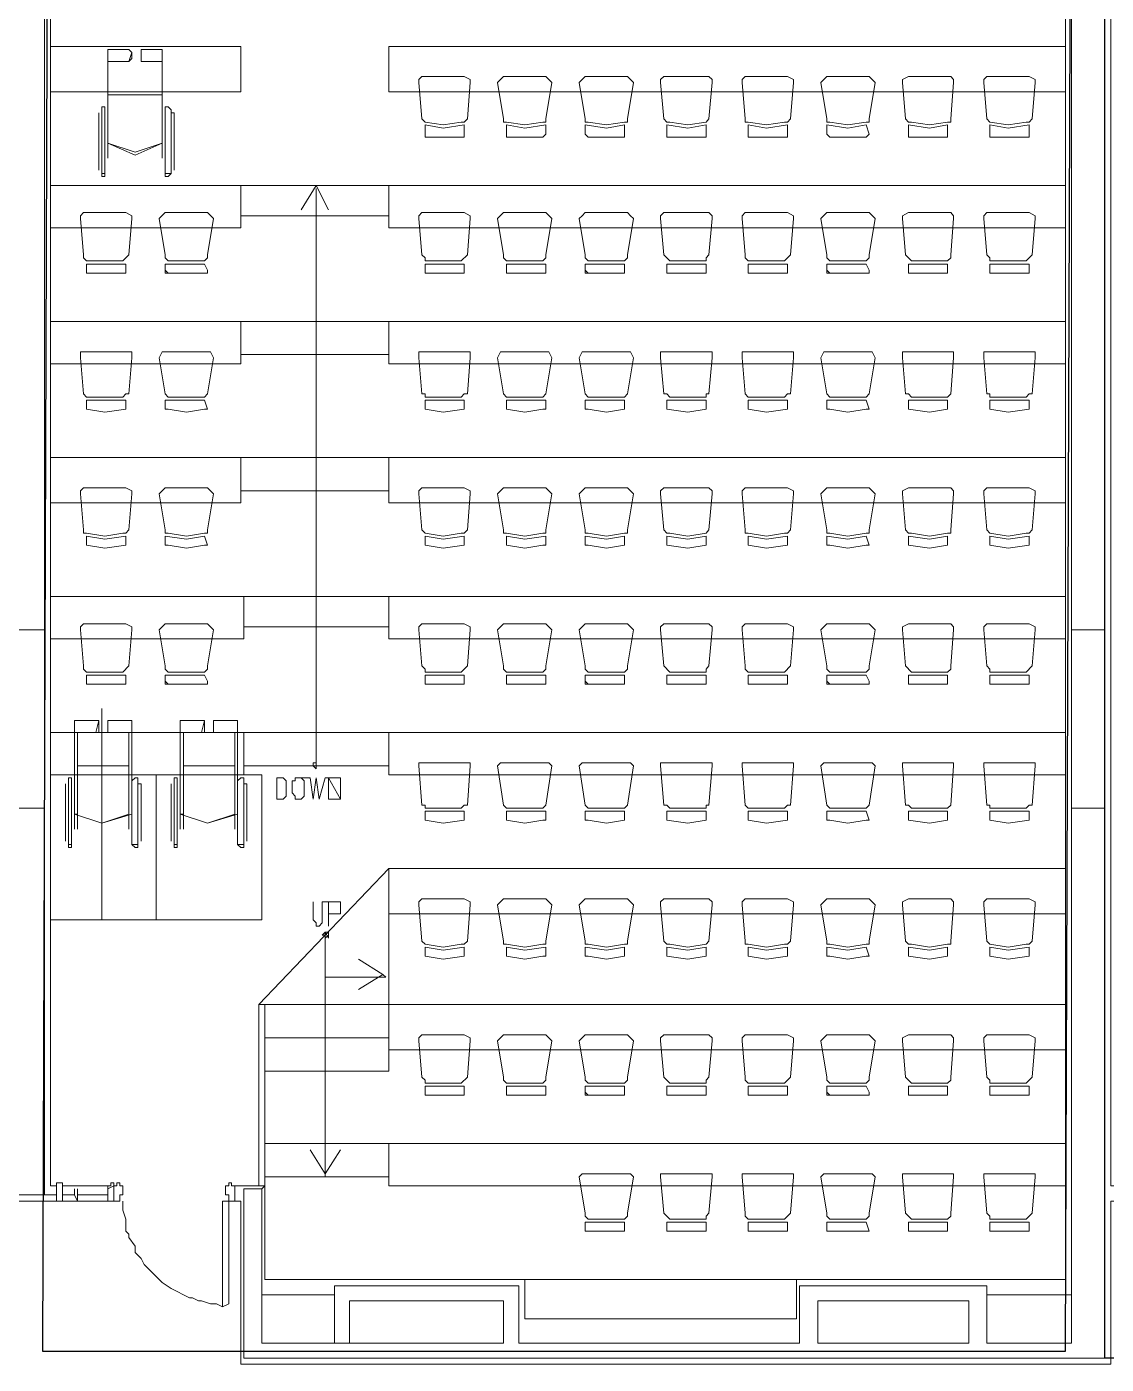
# Model space of a CAD drawing. Header units: metres. Extents: x 3 to 116, y 0 to 119.
# Drawn here: x 15.37 to 24.52, y 28.38 to 39.7 of the extents above; entities that cross this region are included whole.
import ezdxf

# ---------------------------------------------------------------- set-up
doc = ezdxf.new("R2010")
doc.units = ezdxf.units.M
doc.layers.add('PDF_Geometry', color=7, linetype='Continuous', transparency=0.8)

msp = doc.modelspace()

# ---------------------------------------------------------------- linework, layer by layer
for points in [[(15.507, 28.492), (24.172, 28.492), (24.222, 42.913), (15.557, 42.913)], [(24.504, 42.913), (33.534, 42.913), (33.534, 28.433), (24.504, 28.433)]]:
    msp.add_lwpolyline(points, close=True)
at = {"layer": 'PDF_Geometry', "lineweight": 5}
for points in [[(15.14, 29.891), (15.14, 29.763), (15.14, 29.917), (15.089, 29.917), (15.089, 29.763), (15.14, 29.763), (15.14, 29.891), (15.192, 29.891), (15.14, 29.891), (15.14, 29.763), (15.192, 29.763), (15.627, 29.763), (15.627, 29.891), (15.575, 29.891), (15.575, 42.094), (15.575, 42.222), (15.575, 42.094), (15.627, 42.094), (15.627, 42.248), (15.601, 42.248), (15.601, 42.222), (15.575, 42.222)], [(17.187, 29.763), (17.187, 28.382), (24.555, 28.382), (24.555, 29.763), (24.657, 29.763), (24.657, 29.917), (24.606, 29.917), (24.606, 29.763), (24.606, 29.891), (24.555, 29.891), (24.555, 42.094), (24.555, 42.222), (24.555, 42.094), (24.632, 42.094), (24.632, 42.222), (24.606, 42.222), (24.606, 42.248), (24.58, 42.248), (24.58, 42.222), (24.555, 42.222)], [(15.524, 34.599), (15.524, 41.736)], [(24.222, 41.736), (24.222, 34.599)], [(24.504, 34.599), (24.504, 41.736)], [(18.645, 28.433), (18.799, 28.433), (17.213, 28.433), (17.213, 29.866), (17.366, 29.866), (17.392, 29.891), (17.392, 29.098), (21.894, 29.098), (24.171, 29.098), (24.171, 40.969), (23.941, 41.122)], [(16.24, 39.408), (16.266, 39.434), (16.266, 39.485), (16.24, 39.51), (16.061, 39.51), (16.061, 39.485), (16.061, 39.408), (16.24, 39.408), (16.266, 39.485), (16.266, 39.434)], [(16.343, 39.408), (16.343, 39.51), (16.522, 39.51), (16.522, 39.485)], [(16.061, 38.692), (16.061, 38.589), (16.061, 38.717), (16.292, 38.615), (16.522, 38.717), (16.522, 38.589), (16.522, 39.408), (16.522, 39.485), (16.522, 39.408), (16.343, 39.408), (16.343, 39.485)], [(16.061, 38.589), (16.061, 39.408), (16.061, 38.717), (16.292, 38.641), (16.522, 38.717), (16.522, 38.589), (16.522, 38.692)], [(16.522, 38.717), (16.522, 39.408)], [(20.794, 38.896), (20.82, 38.896), (20.794, 38.896), (20.769, 38.922), (20.743, 39.229), (20.743, 39.255), (20.769, 39.28), (21.152, 39.28), (21.178, 39.255), (21.178, 39.229), (21.152, 38.922), (21.127, 38.896), (20.973, 38.871), (20.82, 38.896)], [(21.459, 38.896), (21.485, 38.896), (21.459, 38.896), (21.459, 38.922), (21.434, 39.229), (21.434, 39.255), (21.459, 39.28), (21.817, 39.28), (21.869, 39.255), (21.869, 39.229), (21.843, 38.922), (21.817, 38.896), (21.792, 38.896), (21.638, 38.871), (21.485, 38.896)], [(22.15, 38.896), (22.176, 38.896), (22.15, 38.896), (22.15, 38.922), (22.099, 39.229), (22.15, 39.28), (22.508, 39.28), (22.559, 39.229), (22.508, 38.922), (22.508, 38.896), (22.483, 38.896), (22.329, 38.871), (22.176, 38.896)], [(22.841, 38.896), (22.866, 38.896), (22.841, 38.896), (22.815, 38.922), (22.79, 39.229), (22.79, 39.255), (22.841, 39.28), (23.199, 39.28), (23.224, 39.255), (23.224, 39.229), (23.199, 38.922), (23.199, 38.896), (23.173, 38.896), (23.02, 38.871), (22.866, 38.896)], [(16.522, 39.127), (16.061, 39.127)], [(15.985, 38.973), (15.985, 38.487), (15.985, 38.973)], [(16.547, 38.461), (16.547, 38.436), (16.573, 38.436), (16.599, 38.461), (16.599, 38.973), (16.624, 38.973), (16.624, 38.487)], [(16.599, 38.973), (16.599, 38.973)], [(19.08, 38.871), (19.08, 38.794), (19.08, 38.871), (18.901, 38.845), (18.748, 38.871), (18.748, 38.768), (18.748, 38.794), (18.748, 38.768), (19.08, 38.768), (19.08, 38.794), (19.08, 38.768)], [(19.771, 38.871), (19.771, 38.794), (19.771, 38.871), (19.592, 38.845), (19.438, 38.871), (19.438, 38.768), (19.438, 38.794), (19.438, 38.768), (19.745, 38.768), (19.771, 38.794), (19.745, 38.768)], [(20.436, 38.871), (20.436, 38.794), (20.436, 38.871), (20.283, 38.845), (20.103, 38.871), (20.103, 38.794), (20.129, 38.768), (20.103, 38.794), (20.129, 38.768), (20.436, 38.768), (20.436, 38.794), (20.436, 38.768)], [(21.127, 38.871), (21.127, 38.794), (21.127, 38.871), (20.973, 38.845), (20.794, 38.871), (20.794, 38.768), (20.794, 38.794), (20.794, 38.768), (21.127, 38.768), (21.127, 38.794), (21.127, 38.768)], [(21.817, 38.871), (21.817, 38.794), (21.817, 38.871), (21.638, 38.845), (21.485, 38.871), (21.485, 38.768), (21.485, 38.794), (21.485, 38.768), (21.817, 38.768), (21.817, 38.794), (21.817, 38.768)], [(22.483, 38.871), (22.508, 38.794), (22.483, 38.871), (22.329, 38.845), (22.15, 38.871), (22.15, 38.794), (22.176, 38.768), (22.15, 38.794), (22.176, 38.768), (22.483, 38.768), (22.508, 38.794), (22.483, 38.768)], [(23.173, 38.871), (23.173, 38.794), (23.173, 38.871), (23.02, 38.845), (22.841, 38.871), (22.841, 38.768), (22.841, 38.794), (22.841, 38.768), (23.173, 38.768), (23.173, 38.794), (23.173, 38.768)], [(23.864, 38.871), (23.864, 38.794), (23.864, 38.871), (23.685, 38.845), (23.531, 38.871), (23.531, 38.768), (23.531, 38.794), (23.531, 38.768), (23.864, 38.768), (23.864, 38.794), (23.864, 38.768)], [(16.522, 38.717), (16.522, 38.717)], [(16.061, 38.589), (16.061, 38.589)], [(15.985, 38.487), (15.985, 38.487)], [(16.01, 38.461), (16.01, 38.436), (16.036, 38.436), (16.036, 38.461)], [(16.599, 38.487), (16.599, 38.487)], [(15.575, 38.359), (15.575, 38.001), (17.187, 38.001), (17.187, 38.359), (17.187, 38.103), (18.441, 38.103), (18.441, 38.359), (17.187, 38.359), (15.575, 38.359), (24.171, 38.359)], [(17.699, 38.154), (17.827, 38.359), (17.929, 38.154)], [(17.827, 38.334), (17.827, 33.447)], [(16.215, 37.694), (16.215, 37.643), (16.215, 37.694), (15.882, 37.694), (15.882, 37.617), (15.882, 37.643), (15.882, 37.617), (16.215, 37.617), (16.215, 37.643), (16.215, 37.617)], [(16.88, 37.694), (16.906, 37.643), (16.88, 37.694), (16.547, 37.694), (16.547, 37.617), (16.573, 37.617), (16.547, 37.617), (16.547, 37.643), (16.573, 37.617), (16.906, 37.617), (16.906, 37.643), (16.906, 37.617), (16.88, 37.617)], [(19.08, 37.694), (19.08, 37.643), (19.08, 37.694), (18.748, 37.694), (18.748, 37.617), (18.748, 37.643), (18.748, 37.617), (19.08, 37.617), (19.08, 37.643), (19.08, 37.617)], [(19.771, 37.694), (19.771, 37.643), (19.771, 37.694), (19.438, 37.694), (19.438, 37.617), (19.438, 37.643), (19.438, 37.617), (19.771, 37.617), (19.771, 37.643), (19.771, 37.617), (19.745, 37.617)], [(20.436, 37.694), (20.436, 37.643), (20.436, 37.694), (20.103, 37.694), (20.103, 37.617), (20.129, 37.617), (20.103, 37.617), (20.103, 37.643), (20.129, 37.617), (20.436, 37.617), (20.436, 37.643), (20.436, 37.617)], [(21.127, 37.694), (21.127, 37.643), (21.127, 37.694), (20.794, 37.694), (20.794, 37.617), (20.794, 37.643), (20.794, 37.617), (21.127, 37.617), (21.127, 37.643), (21.127, 37.617)], [(21.817, 37.694), (21.817, 37.643), (21.817, 37.694), (21.485, 37.694), (21.485, 37.617), (21.485, 37.643), (21.485, 37.617), (21.817, 37.617), (21.817, 37.643), (21.817, 37.617)], [(22.483, 37.694), (22.508, 37.643), (22.483, 37.694), (22.15, 37.694), (22.15, 37.617), (22.176, 37.617), (22.15, 37.617), (22.15, 37.643), (22.176, 37.617), (22.508, 37.617), (22.508, 37.643), (22.508, 37.617), (22.483, 37.617)], [(23.173, 37.694), (23.173, 37.643), (23.173, 37.694), (22.841, 37.694), (22.841, 37.617), (22.841, 37.643), (22.841, 37.617), (23.173, 37.617), (23.173, 37.643), (23.173, 37.617)], [(23.864, 37.694), (23.864, 37.643), (23.864, 37.694), (23.531, 37.694), (23.531, 37.617), (23.531, 37.643), (23.531, 37.617), (23.864, 37.617), (23.864, 37.643), (23.864, 37.617)], [(24.171, 37.208), (15.575, 37.208), (17.187, 37.208), (18.441, 37.208), (18.441, 36.927), (17.187, 36.927), (17.187, 37.208), (17.187, 36.85), (15.575, 36.85), (15.575, 37.208)], [(18.748, 36.594), (18.748, 36.568), (18.748, 36.594), (18.722, 36.594), (18.696, 36.901), (18.696, 36.952), (19.131, 36.952), (19.131, 36.901), (19.106, 36.594), (19.08, 36.594), (19.055, 36.568), (18.748, 36.568)], [(16.215, 36.543), (16.215, 36.466), (16.215, 36.543), (15.882, 36.543), (15.882, 36.466), (16.036, 36.44), (16.215, 36.466)], [(16.88, 36.543), (16.906, 36.466), (16.88, 36.543), (16.547, 36.543), (16.547, 36.466), (16.573, 36.466), (16.547, 36.466), (16.573, 36.466), (16.727, 36.44), (16.88, 36.466), (16.906, 36.466), (16.88, 36.466)], [(19.08, 36.543), (19.08, 36.466), (19.08, 36.543), (18.748, 36.543), (18.748, 36.466), (18.901, 36.44), (19.08, 36.466)], [(19.771, 36.543), (19.771, 36.466), (19.771, 36.543), (19.438, 36.543), (19.438, 36.466), (19.592, 36.44), (19.745, 36.466), (19.771, 36.466), (19.745, 36.466)], [(20.436, 36.543), (20.436, 36.466), (20.436, 36.543), (20.103, 36.543), (20.103, 36.466), (20.129, 36.466), (20.103, 36.466), (20.129, 36.466), (20.283, 36.44), (20.436, 36.466)], [(21.127, 36.543), (21.127, 36.466), (21.127, 36.543), (20.794, 36.543), (20.794, 36.466), (20.973, 36.44), (21.127, 36.466)], [(21.817, 36.543), (21.817, 36.466), (21.817, 36.543), (21.485, 36.543), (21.485, 36.466), (21.638, 36.44), (21.817, 36.466)], [(22.483, 36.543), (22.508, 36.466), (22.483, 36.543), (22.15, 36.543), (22.15, 36.466), (22.176, 36.466), (22.15, 36.466), (22.176, 36.466), (22.329, 36.44), (22.483, 36.466), (22.508, 36.466), (22.483, 36.466)], [(23.173, 36.543), (23.173, 36.466), (23.173, 36.543), (22.841, 36.543), (22.841, 36.466), (23.02, 36.44), (23.173, 36.466)], [(23.864, 36.543), (23.864, 36.466), (23.864, 36.543), (23.531, 36.543), (23.531, 36.466), (23.685, 36.44), (23.864, 36.466)], [(15.575, 36.057), (15.575, 35.673), (17.187, 35.673), (17.187, 36.057), (17.187, 35.775), (18.441, 35.775), (18.441, 36.057), (17.187, 36.057), (15.575, 36.057), (24.171, 36.057)], [(16.547, 35.417), (16.573, 35.417), (16.547, 35.417), (16.547, 35.443), (16.496, 35.75), (16.547, 35.801), (16.906, 35.801), (16.957, 35.75), (16.906, 35.443), (16.906, 35.417), (16.88, 35.417), (16.727, 35.392), (16.573, 35.417)], [(19.413, 35.417), (19.438, 35.417), (19.413, 35.417), (19.413, 35.443), (19.362, 35.75), (19.413, 35.801), (19.771, 35.801), (19.822, 35.75), (19.771, 35.443), (19.771, 35.417), (19.745, 35.417), (19.592, 35.392), (19.438, 35.417)], [(20.103, 35.417), (20.129, 35.417), (20.103, 35.417), (20.103, 35.443), (20.052, 35.75), (20.078, 35.775), (20.103, 35.801), (20.462, 35.801), (20.487, 35.775), (20.513, 35.75), (20.462, 35.443), (20.462, 35.417), (20.436, 35.417), (20.283, 35.392), (20.129, 35.417)], [(20.794, 35.417), (20.82, 35.417), (20.794, 35.417), (20.769, 35.443), (20.743, 35.75), (20.743, 35.775), (20.769, 35.801), (21.152, 35.801), (21.178, 35.775), (21.178, 35.75), (21.152, 35.443), (21.127, 35.417), (20.973, 35.392), (20.82, 35.417)], [(21.459, 35.417), (21.485, 35.417), (21.459, 35.417), (21.459, 35.443), (21.434, 35.75), (21.434, 35.775), (21.459, 35.801), (21.817, 35.801), (21.869, 35.775), (21.869, 35.75), (21.843, 35.443), (21.817, 35.417), (21.792, 35.417), (21.638, 35.392), (21.485, 35.417)], [(16.215, 35.392), (16.215, 35.315), (16.215, 35.392), (16.036, 35.366), (15.882, 35.392), (15.882, 35.315), (16.036, 35.289), (16.215, 35.315)], [(16.88, 35.392), (16.906, 35.315), (16.88, 35.392), (16.727, 35.366), (16.547, 35.392), (16.547, 35.315), (16.573, 35.315), (16.547, 35.315), (16.573, 35.315), (16.727, 35.289), (16.88, 35.315), (16.906, 35.315), (16.88, 35.315)], [(19.08, 35.392), (19.08, 35.315), (19.08, 35.392), (18.901, 35.366), (18.748, 35.392), (18.748, 35.315), (18.901, 35.289), (19.08, 35.315)], [(19.771, 35.392), (19.771, 35.315), (19.771, 35.392), (19.592, 35.366), (19.438, 35.392), (19.438, 35.315), (19.592, 35.289), (19.745, 35.315), (19.771, 35.315), (19.745, 35.315)], [(20.436, 35.392), (20.436, 35.315), (20.436, 35.392), (20.283, 35.366), (20.103, 35.392), (20.103, 35.315), (20.129, 35.315), (20.103, 35.315), (20.129, 35.315), (20.283, 35.289), (20.436, 35.315)], [(21.127, 35.392), (21.127, 35.315), (21.127, 35.392), (20.973, 35.366), (20.794, 35.392), (20.794, 35.315), (20.973, 35.289), (21.127, 35.315)], [(21.817, 35.392), (21.817, 35.315), (21.817, 35.392), (21.638, 35.366), (21.485, 35.392), (21.485, 35.315), (21.638, 35.289), (21.817, 35.315)], [(22.483, 35.392), (22.508, 35.315), (22.483, 35.392), (22.329, 35.366), (22.15, 35.392), (22.15, 35.315), (22.176, 35.315), (22.15, 35.315), (22.176, 35.315), (22.329, 35.289), (22.483, 35.315), (22.508, 35.315), (22.483, 35.315)], [(23.173, 35.392), (23.173, 35.315), (23.173, 35.392), (23.02, 35.366), (22.841, 35.392), (22.841, 35.315), (23.02, 35.289), (23.173, 35.315)], [(23.864, 35.392), (23.864, 35.315), (23.864, 35.392), (23.685, 35.366), (23.531, 35.392), (23.531, 35.315), (23.685, 35.289), (23.864, 35.315)], [(24.171, 34.88), (15.575, 34.88), (17.213, 34.88), (18.441, 34.88), (18.441, 34.624), (17.213, 34.624), (17.213, 34.88), (17.213, 34.522), (15.575, 34.522), (15.575, 34.88)], [(16.215, 34.215), (16.215, 34.164), (16.215, 34.215), (15.882, 34.215), (15.882, 34.138), (15.882, 34.164), (15.882, 34.138), (16.215, 34.138), (16.215, 34.164), (16.215, 34.138)], [(16.88, 34.215), (16.906, 34.164), (16.88, 34.215), (16.547, 34.215), (16.547, 34.138), (16.573, 34.138), (16.547, 34.138), (16.547, 34.164), (16.573, 34.138), (16.906, 34.138), (16.906, 34.164), (16.906, 34.138), (16.88, 34.138)], [(19.08, 34.215), (19.08, 34.164), (19.08, 34.215), (18.748, 34.215), (18.748, 34.138), (18.748, 34.164), (18.748, 34.138), (19.08, 34.138), (19.08, 34.164), (19.08, 34.138)], [(19.771, 34.215), (19.771, 34.164), (19.771, 34.215), (19.438, 34.215), (19.438, 34.138), (19.438, 34.164), (19.438, 34.138), (19.771, 34.138), (19.771, 34.164), (19.771, 34.138), (19.745, 34.138)], [(20.436, 34.215), (20.436, 34.164), (20.436, 34.215), (20.103, 34.215), (20.103, 34.138), (20.129, 34.138), (20.103, 34.138), (20.103, 34.164), (20.129, 34.138), (20.436, 34.138), (20.436, 34.164), (20.436, 34.138)], [(21.127, 34.215), (21.127, 34.164), (21.127, 34.215), (20.794, 34.215), (20.794, 34.138), (20.794, 34.164), (20.794, 34.138), (21.127, 34.138), (21.127, 34.164), (21.127, 34.138)], [(21.817, 34.215), (21.817, 34.164), (21.817, 34.215), (21.485, 34.215), (21.485, 34.138), (21.485, 34.164), (21.485, 34.138), (21.817, 34.138), (21.817, 34.164), (21.817, 34.138)], [(22.483, 34.215), (22.508, 34.164), (22.483, 34.215), (22.15, 34.215), (22.15, 34.138), (22.176, 34.138), (22.15, 34.138), (22.15, 34.164), (22.176, 34.138), (22.508, 34.138), (22.508, 34.164), (22.508, 34.138), (22.483, 34.138)], [(23.173, 34.215), (23.173, 34.164), (23.173, 34.215), (22.841, 34.215), (22.841, 34.138), (22.841, 34.164), (22.841, 34.138), (23.173, 34.138), (23.173, 34.164), (23.173, 34.138)], [(23.864, 34.215), (23.864, 34.164), (23.864, 34.215), (23.531, 34.215), (23.531, 34.138), (23.531, 34.164), (23.531, 34.138), (23.864, 34.138), (23.864, 34.164), (23.864, 34.138)], [(16.01, 33.933), (16.01, 32.143)], [(16.24, 33.831), (16.061, 33.831), (16.061, 33.729), (16.266, 33.729), (16.266, 33.831), (16.266, 33.729), (16.266, 32.91), (16.266, 33.038), (16.01, 32.961), (15.78, 33.038)], [(15.959, 33.729), (15.985, 33.729), (15.985, 33.831), (15.959, 33.831), (15.806, 33.831), (15.78, 33.831), (15.78, 33.729), (15.959, 33.729), (15.985, 33.831), (15.985, 33.754)], [(16.061, 33.831), (16.061, 33.729)], [(16.24, 33.831), (16.266, 33.831), (16.24, 33.831)], [(16.675, 33.038), (16.906, 32.961), (17.161, 33.038), (17.161, 32.91), (17.161, 33.729), (17.161, 33.831), (17.161, 33.729), (16.957, 33.729), (16.957, 33.831), (17.136, 33.831), (17.161, 33.831)], [(16.854, 33.729), (16.88, 33.729), (16.88, 33.831), (16.854, 33.831), (16.701, 33.831), (16.675, 33.831), (16.675, 33.729), (16.854, 33.729), (16.88, 33.831), (16.88, 33.754)], [(16.957, 33.831), (16.957, 33.729)], [(15.575, 33.729), (15.575, 33.371), (17.213, 33.371), (17.213, 33.729), (17.213, 33.447), (18.441, 33.447), (18.441, 33.729), (17.213, 33.729), (15.575, 33.729), (24.171, 33.729)], [(15.806, 33.729), (15.806, 33.038), (15.78, 33.038), (16.01, 32.961), (16.24, 33.038), (16.24, 32.91), (16.24, 33.038), (16.24, 33.729)], [(15.78, 32.91), (15.78, 33.729)], [(16.701, 33.729), (16.701, 33.038), (16.675, 33.038), (16.906, 32.961), (17.136, 33.038), (17.136, 32.91), (17.136, 33.038), (17.136, 33.729)], [(16.675, 32.91), (16.675, 33.729)], [(16.24, 33.447), (15.806, 33.447)], [(17.136, 33.447), (16.701, 33.447)], [(16.394, 33.371), (16.471, 33.371), (15.575, 33.371), (15.575, 32.143), (16.471, 32.143), (16.471, 33.371)], [(15.703, 33.294), (15.703, 32.808), (15.703, 33.294)], [(16.266, 32.782), (16.292, 32.757), (16.317, 32.757), (16.317, 33.294), (16.343, 33.294), (16.343, 32.808)], [(16.343, 33.294), (16.343, 33.294)], [(17.289, 33.371), (17.366, 33.371), (16.471, 33.371), (16.471, 32.143), (17.366, 32.143), (17.366, 33.371)], [(16.599, 33.294), (16.599, 32.808), (16.599, 33.294)], [(17.161, 32.782), (17.187, 32.757), (17.213, 32.757), (17.213, 33.294), (17.238, 33.294), (17.238, 32.808)], [(17.238, 33.294), (17.238, 33.294)], [(17.648, 33.345), (17.673, 33.345), (17.648, 33.345), (17.648, 33.319), (17.622, 33.319), (17.622, 33.217), (17.648, 33.191), (17.648, 33.166), (17.699, 33.166), (17.724, 33.191), (17.724, 33.319), (17.699, 33.345), (17.673, 33.345), (17.775, 33.345), (17.801, 33.166), (17.827, 33.345), (17.852, 33.166), (17.903, 33.345), (17.929, 33.345), (17.929, 33.166), (18.031, 33.166), (17.929, 33.345), (18.031, 33.345), (18.031, 33.166)], [(15.524, 29.815), (15.524, 33.089)], [(24.222, 33.089), (24.222, 28.561), (23.506, 28.561), (23.506, 29.047), (21.92, 29.047), (21.92, 28.561), (19.541, 28.561), (19.541, 29.047), (17.98, 29.047), (17.98, 28.561), (18.108, 28.561), (18.108, 28.919), (19.413, 28.919), (18.108, 28.919), (18.108, 28.561), (19.413, 28.561), (19.413, 28.919), (19.413, 28.561), (18.108, 28.561)], [(19.08, 33.064), (19.08, 32.987), (19.08, 33.064), (18.748, 33.064), (18.748, 32.987), (18.901, 32.961), (19.08, 32.987)], [(18.799, 28.433), (24.504, 28.433), (24.504, 33.089)], [(19.771, 33.064), (19.771, 32.987), (19.771, 33.064), (19.438, 33.064), (19.438, 32.987), (19.592, 32.961), (19.745, 32.987), (19.771, 32.987), (19.745, 32.987)], [(20.436, 33.064), (20.436, 32.987), (20.436, 33.064), (20.103, 33.064), (20.103, 32.987), (20.129, 32.987), (20.103, 32.987), (20.129, 32.987), (20.283, 32.961), (20.436, 32.987)], [(21.127, 33.064), (21.127, 32.987), (21.127, 33.064), (20.794, 33.064), (20.794, 32.987), (20.973, 32.961), (21.127, 32.987)], [(21.817, 33.064), (21.817, 32.987), (21.817, 33.064), (21.485, 33.064), (21.485, 32.987), (21.638, 32.961), (21.817, 32.987)], [(22.483, 33.064), (22.508, 32.987), (22.483, 33.064), (22.15, 33.064), (22.15, 32.987), (22.176, 32.987), (22.15, 32.987), (22.176, 32.987), (22.329, 32.961), (22.483, 32.987), (22.508, 32.987), (22.483, 32.987)], [(23.173, 33.064), (23.173, 32.987), (23.173, 33.064), (22.841, 33.064), (22.841, 32.987), (23.02, 32.961), (23.173, 32.987)], [(23.864, 33.064), (23.864, 32.987), (23.864, 33.064), (23.531, 33.064), (23.531, 32.987), (23.685, 32.961), (23.864, 32.987)], [(15.806, 33.038), (15.806, 32.91)], [(16.24, 33.038), (16.24, 33.038)], [(16.701, 33.038), (16.701, 32.91)], [(17.136, 33.038), (17.136, 33.038)], [(15.78, 32.91), (15.78, 32.91)], [(16.675, 32.91), (16.675, 32.91)], [(15.703, 32.808), (15.703, 32.808)], [(15.729, 32.782), (15.729, 32.757), (15.754, 32.757), (15.754, 32.782)], [(16.343, 32.808), (16.343, 32.808)], [(16.599, 32.808), (16.599, 32.808)], [(16.624, 32.782), (16.624, 32.757), (16.65, 32.757), (16.65, 32.782)], [(17.238, 32.808), (17.238, 32.808)], [(18.441, 32.578), (17.341, 31.426)], [(24.171, 32.578), (18.441, 32.578), (18.441, 31.426)], [(17.801, 32.296), (17.801, 32.143), (17.827, 32.117), (17.827, 32.091), (17.852, 32.091), (17.878, 32.117), (17.878, 32.296), (17.929, 32.296), (17.929, 32.091)], [(17.929, 32.296), (18.031, 32.296), (18.031, 32.194), (17.929, 32.194)], [(20.103, 31.938), (20.129, 31.938), (20.103, 31.938), (20.103, 31.964), (20.052, 32.271), (20.078, 32.296), (20.103, 32.322), (20.462, 32.322), (20.487, 32.296), (20.513, 32.271), (20.462, 31.964), (20.462, 31.938), (20.436, 31.938), (20.283, 31.912), (20.129, 31.938)], [(20.794, 31.938), (20.82, 31.938), (20.794, 31.938), (20.769, 31.964), (20.743, 32.271), (20.743, 32.296), (20.769, 32.322), (21.152, 32.322), (21.178, 32.296), (21.178, 32.271), (21.152, 31.964), (21.127, 31.938), (20.973, 31.912), (20.82, 31.938)], [(21.459, 31.938), (21.485, 31.938), (21.459, 31.938), (21.459, 31.964), (21.434, 32.271), (21.434, 32.296), (21.459, 32.322), (21.817, 32.322), (21.869, 32.296), (21.869, 32.271), (21.843, 31.964), (21.817, 31.938), (21.792, 31.938), (21.638, 31.912), (21.485, 31.938)], [(17.929, 32.015), (17.929, 32.04), (17.903, 32.04), (17.878, 32.015), (17.903, 32.015), (17.903, 31.989), (17.929, 32.015), (17.929, 32.04), (17.929, 31.989), (17.903, 32.04), (17.903, 31.989), (17.903, 32.04), (17.903, 32.015), (17.903, 29.968)], [(17.903, 31.657), (18.415, 31.657), (18.389, 31.682), (18.185, 31.81)], [(19.08, 31.912), (19.08, 31.836), (19.08, 31.912), (18.901, 31.887), (18.748, 31.912), (18.748, 31.836), (18.901, 31.81), (19.08, 31.836)], [(19.771, 31.912), (19.771, 31.836), (19.771, 31.912), (19.592, 31.887), (19.438, 31.912), (19.438, 31.836), (19.592, 31.81), (19.745, 31.836), (19.771, 31.836), (19.745, 31.836)], [(20.436, 31.912), (20.436, 31.836), (20.436, 31.912), (20.283, 31.887), (20.103, 31.912), (20.103, 31.836), (20.129, 31.836), (20.103, 31.836), (20.129, 31.836), (20.283, 31.81), (20.436, 31.836)], [(21.127, 31.912), (21.127, 31.836), (21.127, 31.912), (20.973, 31.887), (20.794, 31.912), (20.794, 31.836), (20.973, 31.81), (21.127, 31.836)], [(21.817, 31.912), (21.817, 31.836), (21.817, 31.912), (21.638, 31.887), (21.485, 31.912), (21.485, 31.836), (21.638, 31.81), (21.817, 31.836)], [(22.483, 31.912), (22.508, 31.836), (22.483, 31.912), (22.329, 31.887), (22.15, 31.912), (22.15, 31.836), (22.176, 31.836), (22.15, 31.836), (22.176, 31.836), (22.329, 31.81), (22.483, 31.836), (22.508, 31.836), (22.483, 31.836)], [(23.173, 31.912), (23.173, 31.836), (23.173, 31.912), (23.02, 31.887), (22.841, 31.912), (22.841, 31.836), (23.02, 31.81), (23.173, 31.836)], [(23.864, 31.912), (23.864, 31.836), (23.864, 31.912), (23.685, 31.887), (23.531, 31.912), (23.531, 31.836), (23.685, 31.81), (23.864, 31.836)], [(18.185, 31.554), (18.389, 31.682)], [(17.392, 31.375), (17.392, 29.891), (17.136, 29.891), (17.136, 29.763), (17.187, 29.763), (17.136, 29.763)], [(17.392, 31.426), (24.171, 31.426)], [(18.748, 30.787), (18.748, 30.761), (18.748, 30.787), (18.722, 30.812), (18.696, 31.119), (18.696, 31.145), (18.722, 31.17), (19.08, 31.17), (19.131, 31.145), (19.131, 31.119), (19.106, 30.812), (19.055, 30.761), (18.748, 30.761)], [(19.08, 30.736), (19.08, 30.684), (19.08, 30.736), (18.748, 30.736), (18.748, 30.659), (18.748, 30.684), (18.748, 30.659), (19.08, 30.659), (19.08, 30.684), (19.08, 30.659)], [(19.771, 30.736), (19.771, 30.684), (19.771, 30.736), (19.438, 30.736), (19.438, 30.659), (19.438, 30.684), (19.438, 30.659), (19.771, 30.659), (19.771, 30.684), (19.771, 30.659), (19.745, 30.659)], [(20.436, 30.736), (20.436, 30.684), (20.436, 30.736), (20.103, 30.736), (20.103, 30.659), (20.129, 30.659), (20.103, 30.659), (20.103, 30.684), (20.129, 30.659), (20.436, 30.659), (20.436, 30.684), (20.436, 30.659)], [(21.127, 30.736), (21.127, 30.684), (21.127, 30.736), (20.794, 30.736), (20.794, 30.659), (20.794, 30.684), (20.794, 30.659), (21.127, 30.659), (21.127, 30.684), (21.127, 30.659)], [(21.817, 30.736), (21.817, 30.684), (21.817, 30.736), (21.485, 30.736), (21.485, 30.659), (21.485, 30.684), (21.485, 30.659), (21.817, 30.659), (21.817, 30.684), (21.817, 30.659)], [(22.483, 30.736), (22.508, 30.684), (22.483, 30.736), (22.15, 30.736), (22.15, 30.659), (22.176, 30.659), (22.15, 30.659), (22.15, 30.684), (22.176, 30.659), (22.508, 30.659), (22.508, 30.684), (22.508, 30.659), (22.483, 30.659)], [(23.173, 30.736), (23.173, 30.684), (23.173, 30.736), (22.841, 30.736), (22.841, 30.659), (22.841, 30.684), (22.841, 30.659), (23.173, 30.659), (23.173, 30.684), (23.173, 30.659)], [(23.864, 30.736), (23.864, 30.684), (23.864, 30.736), (23.531, 30.736), (23.531, 30.659), (23.531, 30.684), (23.531, 30.659), (23.864, 30.659), (23.864, 30.684), (23.864, 30.659)], [(24.171, 30.249), (17.443, 30.249)], [(17.775, 30.198), (17.903, 29.994), (18.031, 30.198)], [(15.627, 29.891), (15.627, 29.763), (15.627, 29.917), (15.678, 29.917), (15.678, 29.763), (15.627, 29.763)], [(15.78, 29.866), (15.78, 29.815), (15.678, 29.815), (15.78, 29.815), (15.806, 29.763), (15.678, 29.763), (15.678, 29.891), (15.806, 29.891), (16.061, 29.891), (16.061, 29.763), (15.806, 29.763), (15.806, 29.866), (15.806, 29.815), (16.061, 29.815), (16.061, 29.866), (16.113, 29.891), (16.113, 29.763), (16.113, 29.917), (16.087, 29.917), (16.087, 29.891), (16.061, 29.891), (16.061, 29.763), (16.113, 29.763)], [(16.189, 29.815), (16.189, 29.891), (16.189, 29.815), (16.164, 29.815), (16.164, 29.763), (16.113, 29.763), (16.113, 29.891), (16.138, 29.891), (16.138, 29.917), (16.164, 29.917), (16.164, 29.891), (16.189, 29.891)], [(23.531, 29.636), (23.531, 29.61), (23.531, 29.636), (23.506, 29.661), (23.48, 29.968), (23.48, 29.994), (23.915, 29.994), (23.915, 29.968), (23.89, 29.661), (23.838, 29.61), (23.531, 29.61)], [(15.627, 29.815), (15.14, 29.815)], [(17.98, 28.561), (17.366, 28.561), (17.366, 29.866)], [(16.189, 29.712), (16.189, 29.763), (16.189, 29.687), (16.215, 29.61), (16.215, 29.508), (16.24, 29.482), (16.24, 29.456), (16.292, 29.38), (16.292, 29.329), (16.343, 29.277), (16.368, 29.226), (16.522, 29.073), (16.599, 29.022), (16.752, 28.945), (16.778, 28.945), (16.829, 28.919), (16.854, 28.919), (16.931, 28.894), (16.982, 28.894), (17.034, 28.868)], [(20.436, 29.584), (20.436, 29.508), (20.436, 29.584), (20.103, 29.584), (20.103, 29.508), (20.129, 29.508), (20.103, 29.508), (20.436, 29.508)], [(21.127, 29.584), (21.127, 29.508), (21.127, 29.584), (20.794, 29.584), (20.794, 29.508), (21.127, 29.508)], [(21.817, 29.584), (21.817, 29.508), (21.817, 29.584), (21.485, 29.584), (21.485, 29.508), (21.817, 29.508)], [(22.483, 29.584), (22.508, 29.508), (22.483, 29.584), (22.15, 29.584), (22.15, 29.508), (22.176, 29.508), (22.15, 29.508), (22.508, 29.508), (22.483, 29.508)], [(23.173, 29.584), (23.173, 29.508), (23.173, 29.584), (22.841, 29.584), (22.841, 29.508), (23.173, 29.508)], [(23.864, 29.584), (23.864, 29.508), (23.864, 29.584), (23.531, 29.584), (23.531, 29.508), (23.864, 29.508)], [(19.592, 29.098), (19.592, 28.766), (21.894, 28.766), (21.894, 29.098)], [(17.98, 28.97), (17.366, 28.97)], [(19.413, 28.919), (19.413, 28.561)], [(24.222, 28.97), (23.506, 28.97)], [(17.187, 28.842), (17.187, 28.612)]]:
    msp.add_lwpolyline(points, dxfattribs=at)
for points in [[(15.575, 39.152), (15.575, 39.536), (17.187, 39.536), (17.187, 39.152)], [(24.171, 39.536), (24.171, 39.152), (18.441, 39.152), (18.441, 39.536)], [(18.748, 38.896), (18.722, 38.922), (18.696, 39.229), (18.696, 39.255), (18.722, 39.28), (19.08, 39.28), (19.131, 39.255), (19.131, 39.229), (19.106, 38.922), (19.08, 38.896), (19.055, 38.896), (18.901, 38.871)], [(19.438, 38.896), (19.413, 38.896), (19.413, 38.922), (19.362, 39.229), (19.413, 39.28), (19.771, 39.28), (19.822, 39.229), (19.771, 38.922), (19.771, 38.896), (19.745, 38.896), (19.592, 38.871)], [(20.129, 38.896), (20.103, 38.896), (20.103, 38.922), (20.052, 39.229), (20.078, 39.255), (20.103, 39.28), (20.462, 39.28), (20.487, 39.255), (20.513, 39.229), (20.462, 38.922), (20.462, 38.896), (20.436, 38.896), (20.283, 38.871)], [(23.531, 38.896), (23.506, 38.922), (23.48, 39.229), (23.48, 39.255), (23.506, 39.28), (23.864, 39.28), (23.915, 39.255), (23.915, 39.229), (23.89, 38.922), (23.864, 38.896), (23.838, 38.896), (23.685, 38.871)], [(16.036, 38.999), (16.036, 39.024), (16.01, 39.024), (16.01, 38.461), (16.036, 38.461)], [(16.547, 38.999), (16.547, 38.461), (16.599, 38.461), (16.599, 38.999), (16.573, 39.024), (16.547, 39.024)], [(24.171, 38.001), (24.171, 38.359), (18.441, 38.359), (18.441, 38.001)], [(15.882, 37.72), (15.857, 37.745), (15.857, 37.771), (15.831, 38.078), (15.831, 38.103), (15.857, 38.129), (16.215, 38.129), (16.266, 38.103), (16.266, 38.078), (16.24, 37.771), (16.189, 37.72)], [(16.573, 37.72), (16.547, 37.745), (16.547, 37.771), (16.496, 38.078), (16.547, 38.129), (16.906, 38.129), (16.957, 38.078), (16.906, 37.771), (16.906, 37.745), (16.88, 37.72)], [(18.748, 37.72), (18.748, 37.745), (18.722, 37.771), (18.696, 38.078), (18.696, 38.103), (18.722, 38.129), (19.08, 38.129), (19.131, 38.103), (19.131, 38.078), (19.106, 37.771), (19.055, 37.72)], [(19.438, 37.72), (19.413, 37.745), (19.413, 37.771), (19.362, 38.078), (19.413, 38.129), (19.771, 38.129), (19.822, 38.078), (19.771, 37.771), (19.771, 37.745), (19.745, 37.72)], [(20.129, 37.72), (20.103, 37.745), (20.103, 37.771), (20.052, 38.078), (20.078, 38.103), (20.103, 38.129), (20.462, 38.129), (20.487, 38.103), (20.513, 38.078), (20.462, 37.771), (20.462, 37.745), (20.436, 37.72)], [(20.82, 37.72), (20.769, 37.771), (20.743, 38.078), (20.743, 38.103), (20.769, 38.129), (21.152, 38.129), (21.178, 38.103), (21.178, 38.078), (21.152, 37.771), (21.127, 37.745), (21.127, 37.72)], [(21.485, 37.72), (21.459, 37.745), (21.459, 37.771), (21.434, 38.078), (21.434, 38.103), (21.459, 38.129), (21.817, 38.129), (21.869, 38.103), (21.869, 38.078), (21.843, 37.771), (21.792, 37.72)], [(22.176, 37.72), (22.15, 37.745), (22.15, 37.771), (22.099, 38.078), (22.15, 38.129), (22.508, 38.129), (22.559, 38.078), (22.508, 37.771), (22.508, 37.745), (22.483, 37.72)], [(22.866, 37.72), (22.815, 37.771), (22.79, 38.078), (22.79, 38.103), (22.841, 38.129), (23.199, 38.129), (23.224, 38.103), (23.224, 38.078), (23.199, 37.771), (23.199, 37.745), (23.173, 37.72)], [(23.531, 37.72), (23.531, 37.745), (23.506, 37.771), (23.48, 38.078), (23.48, 38.103), (23.506, 38.129), (23.864, 38.129), (23.915, 38.103), (23.915, 38.078), (23.89, 37.771), (23.838, 37.72)], [(24.171, 36.85), (24.171, 37.208), (18.441, 37.208), (18.441, 36.85)], [(15.882, 36.568), (15.857, 36.594), (15.831, 36.901), (15.831, 36.952), (16.266, 36.952), (16.266, 36.901), (16.24, 36.594), (16.215, 36.594), (16.189, 36.568)], [(16.573, 36.568), (16.547, 36.594), (16.496, 36.901), (16.522, 36.952), (16.931, 36.952), (16.957, 36.901), (16.906, 36.594), (16.88, 36.568)], [(19.438, 36.568), (19.413, 36.594), (19.362, 36.901), (19.387, 36.952), (19.796, 36.952), (19.822, 36.901), (19.771, 36.594), (19.745, 36.568)], [(20.129, 36.568), (20.103, 36.594), (20.052, 36.901), (20.078, 36.952), (20.487, 36.952), (20.513, 36.901), (20.462, 36.594), (20.436, 36.568)], [(20.82, 36.568), (20.794, 36.594), (20.769, 36.594), (20.743, 36.901), (20.743, 36.952), (21.178, 36.952), (21.178, 36.901), (21.152, 36.594), (21.127, 36.594), (21.127, 36.568)], [(21.485, 36.568), (21.459, 36.594), (21.434, 36.901), (21.434, 36.952), (21.869, 36.952), (21.869, 36.901), (21.843, 36.594), (21.817, 36.594), (21.792, 36.568)], [(22.176, 36.568), (22.15, 36.594), (22.099, 36.901), (22.124, 36.952), (22.534, 36.952), (22.559, 36.901), (22.508, 36.594), (22.483, 36.568)], [(22.866, 36.568), (22.841, 36.594), (22.815, 36.594), (22.79, 36.901), (22.79, 36.952), (23.224, 36.952), (23.224, 36.901), (23.199, 36.594), (23.173, 36.568)], [(23.531, 36.568), (23.531, 36.594), (23.506, 36.594), (23.48, 36.901), (23.48, 36.952), (23.915, 36.952), (23.915, 36.901), (23.89, 36.594), (23.864, 36.594), (23.838, 36.568)], [(24.171, 35.673), (24.171, 36.057), (18.441, 36.057), (18.441, 35.673)], [(15.882, 35.417), (15.857, 35.417), (15.857, 35.443), (15.831, 35.75), (15.831, 35.775), (15.857, 35.801), (16.215, 35.801), (16.266, 35.775), (16.266, 35.75), (16.24, 35.443), (16.215, 35.417), (16.189, 35.417), (16.036, 35.392)], [(18.748, 35.417), (18.722, 35.443), (18.696, 35.75), (18.696, 35.775), (18.722, 35.801), (19.08, 35.801), (19.131, 35.775), (19.131, 35.75), (19.106, 35.443), (19.08, 35.417), (19.055, 35.417), (18.901, 35.392)], [(22.176, 35.417), (22.15, 35.417), (22.15, 35.443), (22.099, 35.75), (22.15, 35.801), (22.508, 35.801), (22.559, 35.75), (22.508, 35.443), (22.508, 35.417), (22.483, 35.417), (22.329, 35.392)], [(22.866, 35.417), (22.841, 35.417), (22.815, 35.443), (22.79, 35.75), (22.79, 35.775), (22.841, 35.801), (23.199, 35.801), (23.224, 35.775), (23.224, 35.75), (23.199, 35.443), (23.199, 35.417), (23.173, 35.417), (23.02, 35.392)], [(23.531, 35.417), (23.506, 35.443), (23.48, 35.75), (23.48, 35.775), (23.506, 35.801), (23.864, 35.801), (23.915, 35.775), (23.915, 35.75), (23.89, 35.443), (23.864, 35.417), (23.838, 35.417), (23.685, 35.392)], [(24.171, 34.522), (24.171, 34.88), (18.441, 34.88), (18.441, 34.522)], [(15.882, 34.24), (15.857, 34.266), (15.857, 34.292), (15.831, 34.599), (15.831, 34.624), (15.857, 34.65), (16.215, 34.65), (16.266, 34.624), (16.266, 34.599), (16.24, 34.292), (16.189, 34.24)], [(16.573, 34.24), (16.547, 34.266), (16.547, 34.292), (16.496, 34.599), (16.547, 34.65), (16.906, 34.65), (16.957, 34.599), (16.906, 34.292), (16.906, 34.266), (16.88, 34.24)], [(18.748, 34.24), (18.748, 34.266), (18.722, 34.292), (18.696, 34.599), (18.696, 34.624), (18.722, 34.65), (19.08, 34.65), (19.131, 34.624), (19.131, 34.599), (19.106, 34.292), (19.055, 34.24)], [(19.438, 34.24), (19.413, 34.266), (19.413, 34.292), (19.362, 34.599), (19.413, 34.65), (19.771, 34.65), (19.822, 34.599), (19.771, 34.292), (19.771, 34.266), (19.745, 34.24)], [(20.129, 34.24), (20.103, 34.266), (20.103, 34.292), (20.052, 34.599), (20.078, 34.624), (20.103, 34.65), (20.462, 34.65), (20.487, 34.624), (20.513, 34.599), (20.462, 34.292), (20.462, 34.266), (20.436, 34.24)], [(20.82, 34.24), (20.769, 34.292), (20.743, 34.599), (20.743, 34.624), (20.769, 34.65), (21.152, 34.65), (21.178, 34.624), (21.178, 34.599), (21.152, 34.292), (21.127, 34.266), (21.127, 34.24)], [(21.485, 34.24), (21.459, 34.266), (21.459, 34.292), (21.434, 34.599), (21.434, 34.624), (21.459, 34.65), (21.817, 34.65), (21.869, 34.624), (21.869, 34.599), (21.843, 34.292), (21.792, 34.24)], [(22.176, 34.24), (22.15, 34.266), (22.15, 34.292), (22.099, 34.599), (22.15, 34.65), (22.508, 34.65), (22.559, 34.599), (22.508, 34.292), (22.508, 34.266), (22.483, 34.24)], [(22.866, 34.24), (22.815, 34.292), (22.79, 34.599), (22.79, 34.624), (22.841, 34.65), (23.199, 34.65), (23.224, 34.624), (23.224, 34.599), (23.199, 34.292), (23.199, 34.266), (23.173, 34.24)], [(23.531, 34.24), (23.531, 34.266), (23.506, 34.292), (23.48, 34.599), (23.48, 34.624), (23.506, 34.65), (23.864, 34.65), (23.915, 34.624), (23.915, 34.599), (23.89, 34.292), (23.838, 34.24)], [(15.243, 33.089), (15.243, 34.599), (15.524, 34.599), (15.524, 33.089)], [(24.222, 33.089), (24.222, 34.599), (24.504, 34.599), (24.504, 33.089)], [(24.171, 33.371), (24.171, 33.729), (18.441, 33.729), (18.441, 33.371)], [(17.827, 33.447), (17.827, 33.473), (17.801, 33.473), (17.801, 33.447), (17.827, 33.422)], [(18.748, 33.089), (18.748, 33.115), (18.722, 33.115), (18.696, 33.447), (18.696, 33.473), (19.131, 33.473), (19.131, 33.447), (19.106, 33.115), (19.08, 33.115), (19.055, 33.089)], [(19.438, 33.089), (19.413, 33.115), (19.362, 33.447), (19.387, 33.473), (19.796, 33.473), (19.822, 33.447), (19.771, 33.115), (19.745, 33.089)], [(20.129, 33.089), (20.103, 33.115), (20.052, 33.447), (20.078, 33.473), (20.487, 33.473), (20.513, 33.447), (20.462, 33.115), (20.436, 33.089)], [(20.82, 33.089), (20.794, 33.115), (20.769, 33.115), (20.743, 33.447), (20.743, 33.473), (21.178, 33.473), (21.178, 33.447), (21.152, 33.115), (21.127, 33.115), (21.127, 33.089)], [(21.485, 33.089), (21.459, 33.115), (21.434, 33.447), (21.434, 33.473), (21.869, 33.473), (21.869, 33.447), (21.843, 33.115), (21.817, 33.115), (21.792, 33.089)], [(22.176, 33.089), (22.15, 33.115), (22.099, 33.447), (22.124, 33.473), (22.534, 33.473), (22.559, 33.447), (22.508, 33.115), (22.483, 33.089)], [(22.866, 33.089), (22.841, 33.115), (22.815, 33.115), (22.79, 33.447), (22.79, 33.473), (23.224, 33.473), (23.224, 33.447), (23.199, 33.115), (23.173, 33.089)], [(23.531, 33.089), (23.531, 33.115), (23.506, 33.115), (23.48, 33.447), (23.48, 33.473), (23.915, 33.473), (23.915, 33.447), (23.89, 33.115), (23.864, 33.115), (23.838, 33.089)], [(15.754, 33.319), (15.754, 33.345), (15.729, 33.345), (15.729, 32.782), (15.754, 32.782)], [(16.266, 33.319), (16.266, 32.782), (16.317, 32.782), (16.317, 33.345), (16.292, 33.345)], [(16.65, 33.319), (16.65, 33.345), (16.624, 33.345), (16.624, 32.782), (16.65, 32.782)], [(17.161, 33.319), (17.161, 32.782), (17.213, 32.782), (17.213, 33.345), (17.187, 33.345)], [(17.494, 33.166), (17.494, 33.345), (17.545, 33.345), (17.571, 33.319), (17.571, 33.191), (17.545, 33.166)], [(24.171, 32.194), (24.171, 32.578), (18.441, 32.578), (18.441, 32.194)], [(18.748, 31.938), (18.722, 31.964), (18.696, 32.271), (18.696, 32.296), (18.722, 32.322), (19.08, 32.322), (19.131, 32.296), (19.131, 32.271), (19.106, 31.964), (19.08, 31.938), (19.055, 31.938), (18.901, 31.912)], [(19.438, 31.938), (19.413, 31.938), (19.413, 31.964), (19.362, 32.271), (19.413, 32.322), (19.771, 32.322), (19.822, 32.271), (19.771, 31.964), (19.771, 31.938), (19.745, 31.938), (19.592, 31.912)], [(22.176, 31.938), (22.15, 31.938), (22.15, 31.964), (22.099, 32.271), (22.15, 32.322), (22.508, 32.322), (22.559, 32.271), (22.508, 31.964), (22.508, 31.938), (22.483, 31.938), (22.329, 31.912)], [(22.866, 31.938), (22.841, 31.938), (22.815, 31.964), (22.79, 32.271), (22.79, 32.296), (22.841, 32.322), (23.199, 32.322), (23.224, 32.296), (23.224, 32.271), (23.199, 31.964), (23.199, 31.938), (23.173, 31.938), (23.02, 31.912)], [(23.531, 31.938), (23.506, 31.964), (23.48, 32.271), (23.48, 32.296), (23.506, 32.322), (23.864, 32.322), (23.915, 32.296), (23.915, 32.271), (23.89, 31.964), (23.864, 31.938), (23.838, 31.938), (23.685, 31.912)], [(17.392, 29.891), (17.392, 31.426), (17.341, 31.426), (17.341, 29.891)], [(17.392, 31.145), (17.392, 31.426), (18.441, 31.426), (18.441, 31.145)], [(24.171, 31.043), (24.171, 31.426), (18.441, 31.426), (18.441, 31.043)], [(17.392, 30.863), (17.392, 31.145), (18.441, 31.145), (18.441, 30.863)], [(19.438, 30.761), (19.413, 30.787), (19.413, 30.812), (19.362, 31.119), (19.413, 31.17), (19.771, 31.17), (19.822, 31.119), (19.771, 30.812), (19.771, 30.787), (19.745, 30.761)], [(20.129, 30.761), (20.103, 30.787), (20.103, 30.812), (20.052, 31.119), (20.078, 31.145), (20.103, 31.17), (20.462, 31.17), (20.487, 31.145), (20.513, 31.119), (20.462, 30.812), (20.462, 30.787), (20.436, 30.761)], [(20.82, 30.761), (20.769, 30.812), (20.743, 31.119), (20.743, 31.145), (20.769, 31.17), (21.152, 31.17), (21.178, 31.145), (21.178, 31.119), (21.152, 30.812), (21.127, 30.787), (21.127, 30.761)], [(21.485, 30.761), (21.459, 30.787), (21.459, 30.812), (21.434, 31.119), (21.434, 31.145), (21.459, 31.17), (21.817, 31.17), (21.869, 31.145), (21.869, 31.119), (21.843, 30.812), (21.792, 30.761)], [(22.176, 30.761), (22.15, 30.787), (22.15, 30.812), (22.099, 31.119), (22.15, 31.17), (22.508, 31.17), (22.559, 31.119), (22.508, 30.812), (22.508, 30.787), (22.483, 30.761)], [(22.866, 30.761), (22.815, 30.812), (22.79, 31.119), (22.79, 31.145), (22.841, 31.17), (23.199, 31.17), (23.224, 31.145), (23.224, 31.119), (23.199, 30.812), (23.199, 30.787), (23.173, 30.761)], [(23.531, 30.761), (23.531, 30.787), (23.506, 30.812), (23.48, 31.119), (23.48, 31.145), (23.506, 31.17), (23.864, 31.17), (23.915, 31.145), (23.915, 31.119), (23.89, 30.812), (23.838, 30.761)], [(17.392, 29.968), (17.392, 30.249), (18.441, 30.249), (18.441, 29.968)], [(24.171, 29.891), (24.171, 30.249), (18.441, 30.249), (18.441, 29.891)], [(17.059, 29.891), (17.059, 29.815), (17.085, 29.815), (17.085, 29.763), (17.136, 29.763), (17.136, 29.891), (17.11, 29.891), (17.11, 29.917), (17.085, 29.917), (17.085, 29.891)], [(20.129, 29.61), (20.103, 29.636), (20.103, 29.661), (20.052, 29.968), (20.078, 29.994), (20.487, 29.994), (20.513, 29.968), (20.462, 29.661), (20.462, 29.636), (20.436, 29.61)], [(20.82, 29.61), (20.769, 29.661), (20.743, 29.968), (20.743, 29.994), (21.178, 29.994), (21.178, 29.968), (21.152, 29.661), (21.127, 29.636), (21.127, 29.61)], [(21.485, 29.61), (21.459, 29.636), (21.459, 29.661), (21.434, 29.968), (21.434, 29.994), (21.869, 29.994), (21.869, 29.968), (21.843, 29.661), (21.792, 29.61)], [(22.176, 29.61), (22.15, 29.636), (22.15, 29.661), (22.099, 29.968), (22.124, 29.994), (22.534, 29.994), (22.559, 29.968), (22.508, 29.661), (22.508, 29.636), (22.483, 29.61)], [(22.866, 29.61), (22.815, 29.661), (22.79, 29.968), (22.79, 29.994), (23.224, 29.994), (23.224, 29.968), (23.199, 29.661), (23.199, 29.636), (23.173, 29.61)], [(17.085, 28.894), (17.034, 28.868), (17.034, 29.763), (17.085, 29.763)], [(22.073, 28.919), (22.073, 28.561), (23.352, 28.561), (23.352, 28.919)], [(22.073, 28.561), (22.073, 28.919), (23.352, 28.919), (23.352, 28.561)]]:
    msp.add_lwpolyline(points, close=True, dxfattribs=at)

doc.saveas('drawing.dxf')
